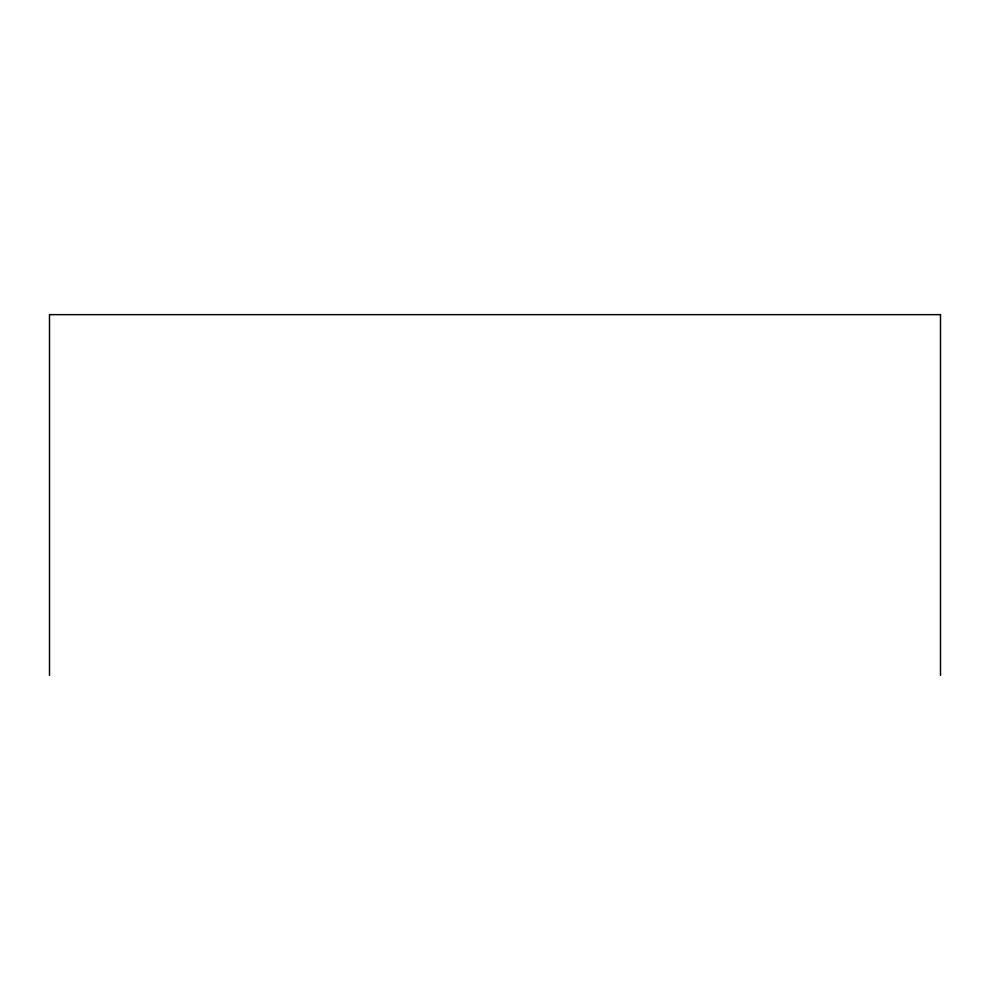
<?xml version="1.0" encoding="UTF-8"?>
<svg xmlns="http://www.w3.org/2000/svg" width="990" height="990" viewBox="0 0 990 990"><rect width="100%" height="100%" fill="white"/><g stroke="black" fill="none" stroke-linecap="round" stroke-linejoin="round"><path stroke-width="1.49" d="M940.5 675.353L940.5 314.647L49.5 314.647L49.5 675.353"/></g></svg>
